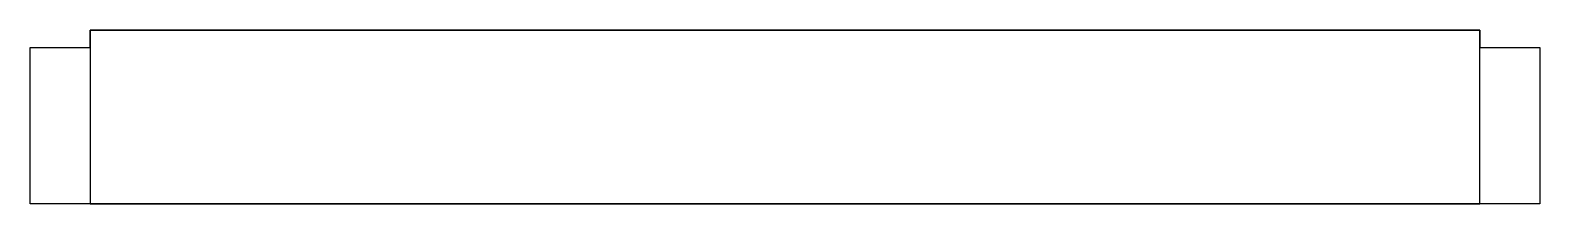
# Model space of a CAD drawing. Header units: inches. Extents: x -3.8 to 8.1, y -1.9 to -0.5.
import ezdxf

# ---------------------------------------------------------------- set-up
doc = ezdxf.new("R2010")
doc.units = ezdxf.units.IN
doc.layers.get('0').update_dxf_attribs({"linetype": 'CONTINUOUS'})

msp = doc.modelspace()

# ---------------------------------------------------------------- linework, layer by layer
for p, q in [((-3.337, -0.511), (-3.337, -1.882)), ((7.628, -1.882), (7.628, -0.511))]:
    msp.add_line(p, q)
for points in [[(7.628, -0.511), (7.628, -0.647), (8.101, -0.647), (8.101, -0.784), (8.101, -1.882), (-3.809, -1.882), (-3.809, -0.784), (-3.809, -0.647), (-3.337, -0.647), (-3.337, -0.511)], [(7.628, -1.882), (7.628, -0.511), (-3.337, -0.511), (-3.337, -1.882)]]:
    msp.add_lwpolyline(points, close=True)

doc.saveas('drawing.dxf')
